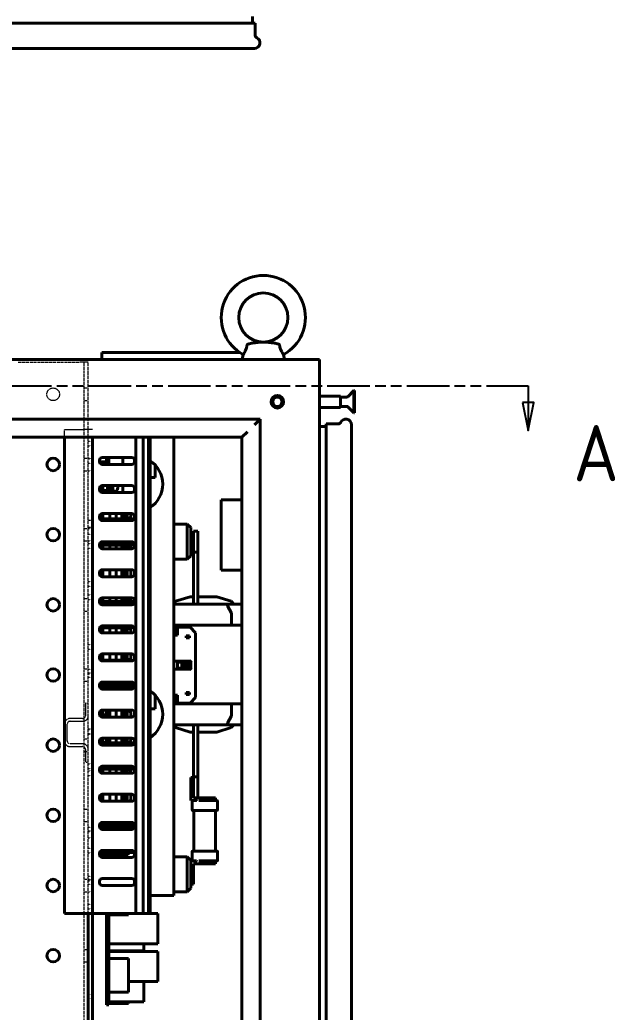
# Model space of a CAD drawing. Header units: inches. Extents: x 6934 to 18973, y 4254 to 7629.
# Drawn here: x 14416 to 14840, y 5190 to 5897 of the extents above; entities that cross this region are included whole.
import ezdxf

# ---------------------------------------------------------------- set-up
doc = ezdxf.new("R2010")
doc.units = ezdxf.units.IN
doc.header["$MEASUREMENT"] = 0
for name, pattern in [('POWER SUPPLY CASE INLINER1$0$CHAIN', [0.3543, 0.2362, -0.0295, 0.0591, -0.0295]), ('POWER SUPPLY CASE INLINER1$0$DASHED', [0.2067, 0.1654, -0.0413]), ('POWER SUPPLY CASE INLINER1$0$DOUBLE_DASH_CHAIN', [1.2403, 0.6614, -0.0827, 0.1654, -0.0827, 0.1654, -0.0827])]:
    doc.linetypes.add(name, pattern=pattern)
doc.layers.add('POWER SUPPLY CASE INLINER1$0$가려진 것(ISO)', color=2, linetype='POWER SUPPLY CASE INLINER1$0$DASHED', lineweight=18, true_color=0xffff00)
doc.layers.add('POWER SUPPLY CASE INLINER1$0$가시적인 것(ISO)', color=3, linetype='Continuous', lineweight=40, true_color=0x00ff00)
doc.layers.add('POWER SUPPLY CASE INLINER1$0$단면선(ISO)', color=7, linetype='POWER SUPPLY CASE INLINER1$0$CHAIN', lineweight=25)
doc.styles.add('POWER SUPPLY CASE INLINER1$0$부품번호텍스트_PSTEK_POSCO', font='isocp.shx')

# ---------------------------------------------------------------- blocks, each defined once
blk = doc.blocks.new('POWER SUPPLY CASE INLINER1$0$2dTransSection0')
at = {"layer": 'POWER SUPPLY CASE INLINER1$0$단면선(ISO)', "linetype": 'POWER SUPPLY CASE INLINER1$0$DOUBLE_DASH_CHAIN', "ltscale": 5.714395}
blk.add_line((225.725, 172.742), (371.189, 172.742), dxfattribs=at)
at = {"layer": 'POWER SUPPLY CASE INLINER1$0$단면선(ISO)', "linetype": 'Continuous'}
for p, q in [((367.476, 172.742), (371.189, 172.742)), ((371.189, 172.742), (371.189, 171.242)), ((370.689, 171.242), (371.189, 168.742)), ((371.689, 171.242), (370.689, 171.242)), ((371.189, 171.242), (371.189, 168.742)), ((371.189, 168.742), (371.689, 171.242))]:
    blk.add_line(p, q, dxfattribs=at)
at = {"layer": 'POWER SUPPLY CASE INLINER1$0$단면선(ISO)', "linetype": 'Continuous', "flags": 128}
blk.add_lwpolyline([(370.689, 171.242), (371.189, 168.742), (371.689, 171.242), (370.689, 171.242)], dxfattribs=at)
at = {"layer": 'POWER SUPPLY CASE INLINER1$0$단면선(ISO)'}
blk.add_solid([(370.689, 171.242), (371.189, 168.742), (371.689, 171.242), (370.689, 171.242)], dxfattribs=at)
at = {"layer": 'POWER SUPPLY CASE INLINER1$0$단면선(ISO)', "insert": (375.213, 164.23), "char_height": 5, "attachment_point": 7, "style": 'POWER SUPPLY CASE INLINER1$0$부품번호텍스트_PSTEK_POSCO'}
blk.add_mtext('A', dxfattribs=at)
blk = doc.blocks.new('POWER SUPPLY CASE INLINER1')
at = {"layer": 'POWER SUPPLY CASE INLINER1$0$가려진 것(ISO)', "ltscale": 13.304306}
blk.add_line((2606.1, 1398.83), (2650.1, 1398.83), dxfattribs=at)
at = {"layer": 'POWER SUPPLY CASE INLINER1$0$가려진 것(ISO)', "ltscale": 2.243818}
for p, q in [((2656.1, 1398.83), (2650.1, 1398.83)), ((2659.1, 1350.83), (2653.1, 1350.83))]:
    blk.add_line(p, q, dxfattribs=at)
at = {"layer": 'POWER SUPPLY CASE INLINER1$0$가려진 것(ISO)', "ltscale": 13.215807}
blk.add_line((2653.1, 502.83), (2653.1, 1398.83), dxfattribs=at)
at = {"layer": 'POWER SUPPLY CASE INLINER1$0$가려진 것(ISO)', "ltscale": 14.513788}
blk.add_line((2656.1, 1350.83), (2656.1, 1398.83), dxfattribs=at)
at = {"layer": 'POWER SUPPLY CASE INLINER1$0$가려진 것(ISO)', "ltscale": 0.714161}
for p, q in [((2653.1, 1380.33), (2656.1, 1380.33)), ((2653.1, 1371.33), (2656.1, 1371.33)), ((2659.1, 1345.83), (2656.1, 1345.83)), ((2656.1, 1342.45), (2659.1, 1342.45)), ((2656.1, 1339.21), (2659.1, 1339.21)), ((2653.1, 1330.33), (2656.1, 1330.33)), ((2656.1, 1330.33), (2659.1, 1330.33)), ((2656.1, 1329.95), (2659.1, 1329.95)), ((2656.1, 1326.71), (2659.1, 1326.71)), ((2653.1, 1321.33), (2656.1, 1321.33)), ((2656.1, 1321.33), (2659.1, 1321.33)), ((2653.1, 1280.33), (2656.1, 1280.33)), ((2659.1, 1285.83), (2656.1, 1285.83)), ((2659.1, 1280.83), (2656.1, 1280.83)), ((2656.1, 1280.33), (2659.1, 1280.33)), ((2656.1, 1276.29), (2659.1, 1276.29)), ((2653.1, 1271.33), (2656.1, 1271.33)), ((2656.1, 1271.37), (2659.1, 1271.37)), ((2656.1, 1271.33), (2659.1, 1271.33)), ((2656.1, 1269.45), (2659.1, 1269.45)), ((2656.1, 1266.21), (2659.1, 1266.21)), ((2656.1, 1242.45), (2659.1, 1242.45)), ((2656.1, 1239.21), (2659.1, 1239.21)), ((2653.1, 1230.33), (2656.1, 1230.33)), ((2656.1, 1232.95), (2659.1, 1232.95)), ((2656.1, 1229.71), (2659.1, 1229.71)), ((2653.1, 1221.33), (2656.1, 1221.33)), ((2656.1, 1197.45), (2659.1, 1197.45)), ((2656.1, 1194.21), (2659.1, 1194.21)), ((2653.1, 1180.33), (2656.1, 1180.33)), ((2656.1, 1179.95), (2659.1, 1179.95)), ((2656.1, 1177.45), (2659.1, 1177.45)), ((2656.1, 1176.71), (2659.1, 1176.71)), ((2656.1, 1174.21), (2659.1, 1174.21)), ((2653.1, 1171.33), (2656.1, 1171.33)), ((2656.1, 1137.45), (2659.1, 1137.45)), ((2656.1, 1136.95), (2659.1, 1136.95)), ((2656.1, 1134.21), (2659.1, 1134.21)), ((2656.1, 1133.71), (2659.1, 1133.71)), ((2653.1, 1130.33), (2656.1, 1130.33)), ((2653.1, 1121.33), (2656.1, 1121.33)), ((2656.1, 1112.45), (2659.1, 1112.45)), ((2656.1, 1109.21), (2659.1, 1109.21)), ((2656.1, 1107.45), (2659.1, 1107.45)), ((2656.1, 1104.21), (2659.1, 1104.21)), ((2653.1, 1080.33), (2656.1, 1080.33)), ((2653.1, 1071.33), (2656.1, 1071.33)), ((2656.1, 1067.45), (2659.1, 1067.45)), ((2656.1, 1064.79), (2659.1, 1064.79)), ((2656.1, 1064.21), (2659.1, 1064.21)), ((2656.1, 1059.87), (2659.1, 1059.87)), ((2656.1, 1052.45), (2659.1, 1052.45)), ((2656.1, 1049.21), (2659.1, 1049.21)), ((2656.1, 1032.45), (2659.1, 1032.45)), ((2653.1, 1030.33), (2656.1, 1030.33)), ((2656.1, 1030.33), (2659.1, 1030.33)), ((2656.1, 1029.95), (2659.1, 1029.95)), ((2656.1, 1029.21), (2659.1, 1029.21)), ((2656.1, 1026.71), (2659.1, 1026.71)), ((2653.1, 1021.33), (2656.1, 1021.33)), ((2656.1, 1021.33), (2659.1, 1021.33)), ((2656.1, 1012.45), (2659.1, 1012.45)), ((2656.1, 1009.21), (2659.1, 1009.21)), ((2653.1, 980.33), (2656.1, 980.33)), ((2653.1, 971.33), (2656.1, 971.33)), ((2656.1, 948.45), (2659.1, 948.45)), ((2656.1, 945.21), (2659.1, 945.21))]:
    blk.add_line(p, q, dxfattribs=at)
at = {"layer": 'POWER SUPPLY CASE INLINER1$0$가려진 것(ISO)', "ltscale": 3.333119}
blk.add_line((2639.1, 1350.83), (2653.1, 1350.83), dxfattribs=at)
at = {"layer": 'POWER SUPPLY CASE INLINER1$0$가려진 것(ISO)', "ltscale": 1.345092}
blk.add_line((2639.1, 1345.18), (2639.1, 1350.83), dxfattribs=at)
at = {"layer": 'POWER SUPPLY CASE INLINER1$0$가려진 것(ISO)', "ltscale": 13.039731}
blk.add_line((2656.1, 1005.83), (2656.1, 1350.83), dxfattribs=at)
at = {"layer": 'POWER SUPPLY CASE INLINER1$0$가려진 것(ISO)', "ltscale": 2.142684}
for p, q in [((2654.1, 1155.83), (2654.1, 1146.83)), ((2652.1, 1144.83), (2643.1, 1144.83)), ((2643.1, 1142.83), (2652.1, 1142.83)), ((2652.1, 1126.83), (2643.1, 1126.83)), ((2643.1, 1124.83), (2652.1, 1124.83)), ((2654.1, 1122.83), (2654.1, 1113.83))]:
    blk.add_line(p, q, dxfattribs=at)
at = {"layer": 'POWER SUPPLY CASE INLINER1$0$가려진 것(ISO)', "ltscale": 0.476074}
for p, q in [((2656.1, 1155.83), (2654.1, 1155.83)), ((2654.1, 1113.83), (2656.1, 1113.83))]:
    blk.add_line(p, q, dxfattribs=at)
at = {"layer": 'POWER SUPPLY CASE INLINER1$0$가려진 것(ISO)', "ltscale": 2.856945}
blk.add_line((2641.1, 1128.83), (2641.1, 1140.83), dxfattribs=at)
at = {"layer": 'POWER SUPPLY CASE INLINER1$0$가려진 것(ISO)', "ltscale": 6.731654}
blk.add_circle((2631.1, 1375.83), 4.5, dxfattribs=at)
at = {"layer": 'POWER SUPPLY CASE INLINER1$0$가려진 것(ISO)', "ltscale": 0.747873}
for centre, start, end in [((2652.1, 1146.83), 270, 0), ((2643.1, 1140.83), 90, 180), ((2643.1, 1128.83), 180, 270), ((2652.1, 1122.83), 0, 90)]:
    blk.add_arc(centre, 2, start, end, dxfattribs=at)
at = {"layer": 'POWER SUPPLY CASE INLINER1$0$가려진 것(ISO)', "ltscale": 1.495845}
for centre, start, end in [((2652.1, 1146.83), 270, 0), ((2643.1, 1140.83), 90, 180), ((2643.1, 1128.83), 180, 270), ((2652.1, 1122.83), 0, 90)]:
    blk.add_arc(centre, 4, start, end, dxfattribs=at)
at = {"layer": 'POWER SUPPLY CASE INLINER1$0$가시적인 것(ISO)'}
for p, q in [((2773.1, 1645.01), (2773.1, 1640.31)), ((2774.95, 1640.31), (2066.65, 1640.31)), ((2774.95, 1631.77), (2774.95, 1640.31)), ((2774.45, 1622.31), (2067.15, 1622.31)), ((2020.8, 1400.53), (2820.8, 1400.53)), ((2665.8, 1405.53), (2665.8, 1400.53)), ((2665.8, 1405.53), (2764.22, 1405.53)), ((2766.45, 1404.19), (2765.8, 1400.53)), ((2795.16, 1404.19), (2795.8, 1400.53)), ((2820.8, 500.53), (2820.8, 1400.53)), ((2820.8, 1374.53), (2835.8, 1374.53)), ((2835.8, 1366.53), (2835.8, 1374.53)), ((2835.8, 1373.86), (2840.39, 1373.86)), ((2840.96, 1374.09), (2845.4, 1378.53)), ((2845.4, 1378.53), (2845.4, 1362.53)), ((2845.8, 1378.53), (2845.4, 1378.53)), ((2845.8, 1378.53), (2845.8, 1362.53)), ((2820.8, 1366.53), (2835.8, 1366.53)), ((2835.8, 1367.21), (2840.39, 1367.21)), ((2840.96, 1366.97), (2845.4, 1362.53)), ((2778.45, 1358.18), (2063.15, 1358.18)), ((2778.45, 1358.18), (2774.45, 1354.18)), ((2778.45, 552.88), (2778.45, 1358.18)), ((2845.8, 1362.53), (2845.4, 1362.53)), ((2820.8, 1352.83), (2825.54, 1352.83)), ((2825.54, 1354.68), (2825.54, 556.38)), ((2834.09, 1354.68), (2825.54, 1354.68)), ((2843.54, 1354.18), (2843.54, 556.88)), ((2765.45, 1345.18), (2076.15, 1345.18)), ((2639.1, 1005.83), (2639.1, 1345.18)), ((2659.1, 1005.83), (2659.1, 1345.18)), ((2690.1, 1005.83), (2690.1, 1345.18)), ((2695.1, 1005.83), (2695.1, 1345.18)), ((2699.1, 1005.83), (2699.1, 1345.18)), ((2700.1, 1005.83), (2700.1, 1345.18)), ((2717.1, 1345.18), (2717.1, 1018.82)), ((2769.45, 1349.18), (2765.45, 1345.18)), ((2765.45, 565.88), (2765.45, 1345.18)), ((2666.1, 1330.83), (2687.1, 1330.83)), ((2669.1, 1325.83), (2669.1, 1330.83)), ((2670.7, 1325.83), (2670.7, 1330.83)), ((2670.7, 1330.82), (2680.7, 1330.82)), ((2679.2, 1330.83), (2679.2, 1330.82)), ((2680.7, 1330.82), (2680.7, 1325.83)), ((2664.1, 1327.83), (2664.1, 1328.83)), ((2664.1, 1327.82), (2669.1, 1327.82)), ((2687.1, 1325.83), (2666.1, 1325.83)), ((2689.1, 1328.83), (2689.1, 1327.83)), ((2703.7, 1316.67), (2703.7, 1325.49)), ((2700.1, 1316.67), (2703.7, 1316.67)), ((2664.1, 1307.83), (2664.1, 1308.83)), ((2664.6, 1310.15), (2664.6, 1306.68)), ((2665.39, 1307.33), (2665.39, 1310.7)), ((2665.5, 1310.74), (2665.5, 1306.68)), ((2666.1, 1310.83), (2687.1, 1310.83)), ((2666.4, 1310.83), (2666.4, 1306.68)), ((2669.9, 1310.83), (2669.9, 1307.18)), ((2671.4, 1307.08), (2671.4, 1310.83)), ((2673.49, 1307.33), (2673.49, 1310.83)), ((2680.7, 1310.83), (2680.7, 1305.83)), ((2689.1, 1308.83), (2689.1, 1307.83)), ((2669.4, 1306.68), (2664.47, 1306.68)), ((2665.5, 1307.33), (2665.39, 1307.33)), ((2687.1, 1305.83), (2666.1, 1305.83)), ((2669.9, 1307.33), (2666.4, 1307.33)), ((2669.1, 1306.68), (2669.1, 1307.33)), ((2671.4, 1307.33), (2673.49, 1307.33)), ((2671.89, 1307.33), (2671.89, 1306.98)), ((2673.49, 1306.98), (2673.49, 1307.33)), ((2673.5, 1306.83), (2675.55, 1306.83)), ((2750.8, 1300.53), (2750.8, 1250.53)), ((2754.8, 1300.53), (2750.8, 1300.53)), ((2754.8, 1300.53), (2765.45, 1300.53)), ((2664.1, 1287.83), (2664.1, 1288.83)), ((2666.4, 1287.08), (2664.25, 1287.08)), ((2664.6, 1290.15), (2664.6, 1287.08)), ((2665.5, 1290.74), (2665.5, 1287.08)), ((2666.1, 1290.83), (2687.1, 1290.83)), ((2666.4, 1290.83), (2666.4, 1287.08)), ((2667.9, 1287.08), (2666.4, 1287.08)), ((2666.4, 1287.08), (2666.4, 1285.83)), ((2669.65, 1287.08), (2667.9, 1287.08)), ((2667.9, 1287.08), (2667.9, 1285.83)), ((2688.96, 1287.08), (2669.65, 1287.08)), ((2669.65, 1287.08), (2669.65, 1285.83)), ((2671.4, 1290.83), (2671.4, 1287.08)), ((2675.9, 1290.83), (2675.9, 1287.08)), ((2679.9, 1290.83), (2679.9, 1287.08)), ((2681.4, 1290.83), (2681.4, 1287.08)), ((2682.4, 1290.83), (2682.4, 1287.08)), ((2682.9, 1290.83), (2682.9, 1287.08)), ((2683.9, 1290.83), (2683.9, 1287.08)), ((2683.9, 1287.53), (2684.9, 1287.53)), ((2684.9, 1287.53), (2684.9, 1287.58)), ((2686.4, 1290.83), (2686.4, 1289.14)), ((2689.1, 1288.83), (2689.1, 1287.83)), ((2687.1, 1285.83), (2666.1, 1285.83)), ((2717.1, 1283.33), (2726.6, 1283.33)), ((2726.6, 1258.33), (2726.6, 1283.33)), ((2729.1, 1280.83), (2726.6, 1283.33)), ((2729.1, 1280.83), (2729.1, 1260.83)), ((2731.1, 1278.33), (2734.1, 1278.33)), ((2731.1, 1263.33), (2731.1, 1278.33)), ((2734.1, 1263.33), (2734.1, 1278.33)), ((2664.1, 1267.83), (2664.1, 1268.83)), ((2666.4, 1268.28), (2664.1, 1268.28)), ((2664.6, 1268.28), (2664.6, 1266.51)), ((2666.4, 1270.28), (2664.72, 1270.28)), ((2665.5, 1270.74), (2665.5, 1270.28)), ((2665.5, 1268.28), (2665.5, 1265.92)), ((2666.1, 1270.83), (2687.1, 1270.83)), ((2687.1, 1265.83), (2666.1, 1265.83)), ((2666.4, 1270.83), (2666.4, 1270.28)), ((2667.9, 1270.28), (2666.4, 1270.28)), ((2666.4, 1270.28), (2666.4, 1268.28)), ((2666.4, 1268.28), (2666.4, 1265.83)), ((2667.9, 1268.28), (2666.4, 1268.28)), ((2669.65, 1270.28), (2667.9, 1270.28)), ((2667.9, 1270.28), (2667.9, 1268.28)), ((2669.65, 1268.28), (2667.9, 1268.28)), ((2688.48, 1270.28), (2669.65, 1270.28)), ((2669.65, 1270.28), (2669.65, 1268.28)), ((2689.1, 1268.28), (2669.65, 1268.28)), ((2671.4, 1270.83), (2671.4, 1270.28)), ((2671.4, 1268.28), (2671.4, 1265.83)), ((2675.9, 1270.83), (2675.9, 1270.28)), ((2675.9, 1268.28), (2675.9, 1265.83)), ((2679.9, 1270.83), (2679.9, 1270.28)), ((2679.9, 1268.28), (2679.9, 1265.83)), ((2681.4, 1270.83), (2681.4, 1270.28)), ((2681.4, 1268.28), (2681.4, 1265.83)), ((2682.4, 1270.83), (2682.4, 1270.28)), ((2682.4, 1268.28), (2682.4, 1265.83)), ((2682.6, 1270.83), (2682.6, 1270.28)), ((2682.9, 1270.83), (2682.9, 1270.28)), ((2682.9, 1268.28), (2682.9, 1265.83)), ((2683.9, 1270.83), (2683.9, 1270.28)), ((2683.9, 1270.73), (2684.9, 1270.73)), ((2683.9, 1268.28), (2683.9, 1265.83)), ((2683.9, 1267.83), (2684.9, 1267.83)), ((2684.9, 1270.73), (2684.9, 1270.78)), ((2684.9, 1267.79), (2684.9, 1267.83)), ((2686.4, 1266.23), (2686.4, 1265.83)), ((2689.1, 1268.83), (2689.1, 1267.83)), ((2689.1, 1268.28), (2689.1, 1268.28)), ((2729.1, 1260.83), (2726.6, 1258.33)), ((2731.1, 1263.33), (2734.1, 1263.33)), ((2731.1, 1226.33), (2731.1, 1263.33)), ((2734.1, 1226.33), (2734.1, 1263.33)), ((2717.1, 1258.33), (2726.6, 1258.33)), ((2664.1, 1247.83), (2664.1, 1248.83)), ((2664.6, 1250.15), (2664.6, 1246.51)), ((2665.5, 1250.74), (2665.5, 1245.92)), ((2666.1, 1250.83), (2687.1, 1250.83)), ((2687.1, 1245.83), (2666.1, 1245.83)), ((2666.4, 1250.83), (2666.4, 1245.83)), ((2671.4, 1250.83), (2671.4, 1245.83)), ((2675.9, 1250.83), (2675.9, 1245.83)), ((2679.9, 1250.83), (2679.9, 1245.83)), ((2681.4, 1250.83), (2681.4, 1245.83)), ((2682.4, 1250.83), (2682.4, 1245.83)), ((2682.9, 1250.83), (2682.9, 1245.83)), ((2683.9, 1250.83), (2683.9, 1245.83)), ((2686.4, 1249.43), (2686.4, 1247.14)), ((2689.1, 1248.83), (2689.1, 1247.83)), ((2750.8, 1250.53), (2754.8, 1250.53)), ((2765.45, 1250.53), (2754.8, 1250.53)), ((2665.5, 1230.74), (2665.5, 1228.28)), ((2666.1, 1230.83), (2687.1, 1230.83)), ((2666.4, 1230.83), (2666.4, 1228.28)), ((2671.4, 1230.83), (2671.4, 1228.28)), ((2675.9, 1230.83), (2675.9, 1228.28)), ((2679.9, 1230.83), (2679.9, 1228.28)), ((2681.4, 1230.83), (2681.4, 1228.28)), ((2682.4, 1230.83), (2682.4, 1228.28)), ((2682.9, 1230.83), (2682.9, 1228.28)), ((2683.9, 1230.83), (2683.9, 1228.28)), ((2686.4, 1230.83), (2686.4, 1230.34)), ((2728.6, 1231.63), (2718.3, 1228.33)), ((2731.1, 1231.63), (2728.6, 1231.63)), ((2747.6, 1231.63), (2734.1, 1231.63)), ((2757.9, 1228.33), (2747.6, 1231.63)), ((2664.1, 1227.83), (2664.1, 1228.83)), ((2666.4, 1228.28), (2664.1, 1228.28)), ((2664.6, 1230.15), (2664.6, 1228.28)), ((2666.4, 1226.28), (2664.84, 1226.28)), ((2665.5, 1226.28), (2665.5, 1225.92)), ((2687.1, 1225.83), (2666.1, 1225.83)), ((2667.9, 1228.28), (2666.4, 1228.28)), ((2666.4, 1228.28), (2666.4, 1226.28)), ((2666.4, 1226.28), (2666.4, 1225.83)), ((2667.9, 1226.28), (2666.4, 1226.28)), ((2669.65, 1228.28), (2667.9, 1228.28)), ((2667.9, 1228.28), (2667.9, 1226.28)), ((2669.65, 1226.28), (2667.9, 1226.28)), ((2689.1, 1228.28), (2669.65, 1228.28)), ((2669.65, 1228.28), (2669.65, 1226.28)), ((2688.37, 1226.28), (2669.65, 1226.28)), ((2671.4, 1226.28), (2671.4, 1225.83)), ((2675.9, 1226.28), (2675.9, 1225.83)), ((2679.9, 1226.28), (2679.9, 1225.83)), ((2681.4, 1226.28), (2681.4, 1225.83)), ((2682.4, 1226.28), (2682.4, 1225.83)), ((2682.9, 1226.28), (2682.9, 1225.83)), ((2683.9, 1228.73), (2684.9, 1228.73)), ((2683.9, 1226.28), (2683.9, 1225.83)), ((2684.9, 1228.73), (2684.9, 1228.78)), ((2689.1, 1228.83), (2689.1, 1227.83)), ((2689.1, 1228.28), (2689.1, 1228.28)), ((2718.3, 1228.33), (2717.1, 1227.13)), ((2755.25, 1226.33), (2717.1, 1226.33)), ((2755.25, 1226.33), (2755.25, 1225.13)), ((2755.25, 1226.33), (2765.45, 1226.33)), ((2755.25, 1226.03), (2755.25, 1225.13)), ((2755.25, 1225.13), (2758.1, 1219.83)), ((2758.1, 1219.83), (2755.25, 1225.13)), ((2759.9, 1226.33), (2757.9, 1228.33)), ((2758.1, 1211.33), (2758.1, 1219.83)), ((2758.1, 1219.83), (2758.1, 1211.33)), ((2666.4, 1209.48), (2664.21, 1209.48)), ((2664.6, 1209.48), (2664.6, 1206.51)), ((2665.5, 1209.48), (2665.5, 1205.92)), ((2666.1, 1210.83), (2687.1, 1210.83)), ((2666.4, 1210.83), (2666.4, 1209.48)), ((2666.4, 1209.48), (2666.4, 1205.83)), ((2667.9, 1209.48), (2666.4, 1209.48)), ((2667.9, 1210.83), (2667.9, 1209.48)), ((2669.65, 1209.48), (2667.9, 1209.48)), ((2669.65, 1210.83), (2669.65, 1209.48)), ((2688.99, 1209.48), (2669.65, 1209.48)), ((2671.4, 1209.48), (2671.4, 1205.83)), ((2675.9, 1209.48), (2675.9, 1205.83)), ((2679.9, 1209.48), (2679.9, 1205.83)), ((2681.4, 1209.48), (2681.4, 1205.83)), ((2682.4, 1209.48), (2682.4, 1205.83)), ((2682.9, 1209.48), (2682.9, 1205.83)), ((2683.9, 1209.48), (2683.9, 1205.83)), ((2765.45, 1211.33), (2717.1, 1211.33)), ((2717.1, 1211.33), (2758.1, 1211.33)), ((2717.1, 1209.83), (2719.2, 1209.83)), ((2719.2, 1209.83), (2719.6, 1209.83)), ((2719.2, 1209.83), (2719.2, 1208.83)), ((2728.6, 1209.83), (2719.6, 1209.83)), ((2719.6, 1209.83), (2719.6, 1204.18)), ((2732.6, 1205.83), (2728.6, 1209.83)), ((2758.1, 1211.33), (2765.45, 1211.33)), ((2664.1, 1207.83), (2664.1, 1208.83)), ((2687.1, 1205.83), (2666.1, 1205.83)), ((2683.9, 1209.03), (2684.9, 1209.03)), ((2684.9, 1208.99), (2684.9, 1209.03)), ((2686.4, 1207.43), (2686.4, 1205.83)), ((2689.1, 1208.83), (2689.1, 1207.83)), ((2717.1, 1208.83), (2719.2, 1208.83)), ((2719.2, 1204.58), (2717.1, 1204.58)), ((2719.6, 1204.18), (2717.1, 1204.18)), ((2719.2, 1204.58), (2719.2, 1208.83)), ((2725.8, 1202.23), (2725.8, 1203.73)), ((2725.8, 1203.73), (2728.3, 1203.73)), ((2728.3, 1202.83), (2725.8, 1202.83)), ((2728.3, 1202.33), (2725.8, 1202.33)), ((2728.3, 1202.23), (2725.8, 1202.23)), ((2728.3, 1203.73), (2728.3, 1202.23)), ((2732.6, 1159.83), (2732.6, 1205.83)), ((2664.1, 1187.83), (2664.1, 1188.83)), ((2664.6, 1190.15), (2664.6, 1186.51)), ((2665.5, 1190.74), (2665.5, 1185.92)), ((2666.1, 1190.83), (2687.1, 1190.83)), ((2666.4, 1190.83), (2666.4, 1186.28)), ((2671.4, 1190.83), (2671.4, 1186.28)), ((2675.9, 1190.83), (2675.9, 1186.28)), ((2679.9, 1190.83), (2679.9, 1186.28)), ((2681.4, 1190.83), (2681.4, 1186.28)), ((2682.4, 1190.83), (2682.4, 1186.28)), ((2682.9, 1190.83), (2682.9, 1186.28)), ((2683.9, 1190.83), (2683.9, 1186.28)), ((2686.4, 1190.63), (2686.4, 1188.34)), ((2689.1, 1188.83), (2689.1, 1187.83)), ((2666.4, 1186.28), (2664.84, 1186.28)), ((2665.4, 1186.28), (2665.4, 1185.96)), ((2687.1, 1185.83), (2666.1, 1185.83)), ((2667.9, 1186.28), (2666.4, 1186.28)), ((2666.4, 1186.28), (2666.4, 1185.83)), ((2669.65, 1186.28), (2667.9, 1186.28)), ((2667.9, 1186.28), (2667.9, 1185.83)), ((2688.37, 1186.28), (2669.65, 1186.28)), ((2669.65, 1186.28), (2669.65, 1185.83)), ((2683.9, 1186.73), (2684.9, 1186.73)), ((2684.9, 1186.73), (2684.9, 1186.78)), ((2717.1, 1185.58), (2729.1, 1185.58)), ((2719.7, 1180.73), (2719.7, 1184.93)), ((2719.7, 1184.93), (2728.9, 1184.93)), ((2722.7, 1180.73), (2722.7, 1184.93)), ((2726.5, 1183.83), (2723.7, 1183.83)), ((2723.7, 1183.83), (2723.7, 1181.83)), ((2723.7, 1181.83), (2726.5, 1181.83)), ((2726.5, 1181.83), (2726.5, 1183.83)), ((2727.5, 1183.58), (2727.5, 1182.08)), ((2727.5, 1183.58), (2728.2, 1183.58)), ((2728.2, 1182.08), (2727.5, 1182.08)), ((2728.2, 1183.58), (2728.2, 1182.08)), ((2728.2, 1183.58), (2728.9, 1183.58)), ((2728.9, 1182.08), (2728.2, 1182.08)), ((2728.9, 1183.58), (2728.9, 1184.93)), ((2728.9, 1180.73), (2728.9, 1182.08)), ((2729.1, 1185.58), (2729.6, 1186.08)), ((2729.1, 1185.58), (2729.1, 1180.08)), ((2729.1, 1180.08), (2717.1, 1180.08)), ((2728.9, 1180.73), (2719.7, 1180.73)), ((2729.1, 1180.08), (2729.6, 1179.58)), ((2664.1, 1167.83), (2664.1, 1168.83)), ((2666.4, 1167.48), (2664.13, 1167.48)), ((2666.4, 1169.48), (2664.21, 1169.48)), ((2664.6, 1170.15), (2664.6, 1169.48)), ((2664.6, 1167.48), (2664.6, 1166.51)), ((2665.5, 1170.74), (2665.5, 1169.48)), ((2665.5, 1167.48), (2665.5, 1165.92)), ((2666.1, 1170.83), (2687.1, 1170.83)), ((2666.4, 1170.83), (2666.4, 1169.48)), ((2667.9, 1169.48), (2666.4, 1169.48)), ((2666.4, 1169.48), (2666.4, 1167.48)), ((2666.4, 1167.48), (2666.4, 1165.83)), ((2667.9, 1167.48), (2666.4, 1167.48)), ((2669.65, 1169.48), (2667.9, 1169.48)), ((2667.9, 1169.48), (2667.9, 1167.48)), ((2669.65, 1167.48), (2667.9, 1167.48)), ((2669.1, 1165.83), (2669.1, 1167.48)), ((2688.99, 1169.48), (2669.65, 1169.48)), ((2669.65, 1169.48), (2669.65, 1167.48)), ((2689.07, 1167.48), (2669.65, 1167.48)), ((2670.7, 1165.83), (2670.7, 1167.48)), ((2671.4, 1170.83), (2671.4, 1169.48)), ((2671.4, 1167.48), (2671.4, 1165.83)), ((2675.9, 1170.83), (2675.9, 1169.48)), ((2675.9, 1167.48), (2675.9, 1165.83)), ((2679.9, 1170.83), (2679.9, 1169.48)), ((2679.9, 1167.48), (2679.9, 1165.83)), ((2681.4, 1170.83), (2681.4, 1169.48)), ((2681.4, 1167.48), (2681.4, 1165.83)), ((2682.4, 1170.83), (2682.4, 1169.48)), ((2682.4, 1167.48), (2682.4, 1165.83)), ((2682.9, 1170.83), (2682.9, 1169.48)), ((2682.9, 1167.48), (2682.9, 1165.83)), ((2683.9, 1170.83), (2683.9, 1169.48)), ((2683.9, 1169.93), (2684.9, 1169.93)), ((2683.9, 1167.48), (2683.9, 1165.83)), ((2683.9, 1167.03), (2684.9, 1167.03)), ((2684.9, 1169.93), (2684.9, 1169.98)), ((2684.9, 1166.99), (2684.9, 1167.03)), ((2689.1, 1168.83), (2689.1, 1167.83)), ((2687.1, 1165.83), (2666.1, 1165.83)), ((2703.7, 1151.67), (2703.7, 1161.49)), ((2717.1, 1161.48), (2719.6, 1161.48)), ((2717.1, 1161.08), (2719.2, 1161.08)), ((2719.2, 1156.83), (2719.2, 1161.08)), ((2719.6, 1161.48), (2719.6, 1155.83)), ((2725.8, 1163.43), (2728.3, 1163.43)), ((2725.8, 1161.93), (2725.8, 1163.43)), ((2725.8, 1163.33), (2728.3, 1163.33)), ((2725.8, 1162.83), (2728.3, 1162.83)), ((2728.3, 1161.93), (2725.8, 1161.93)), ((2728.3, 1163.43), (2728.3, 1161.93)), ((2728.6, 1155.83), (2732.6, 1159.83)), ((2719.2, 1156.83), (2717.1, 1156.83)), ((2719.2, 1155.83), (2717.1, 1155.83)), ((2717.1, 1155.33), (2765.45, 1155.33)), ((2717.1, 1155.33), (2758.1, 1155.33)), ((2719.2, 1156.83), (2719.2, 1155.83)), ((2719.2, 1155.83), (2719.6, 1155.83)), ((2719.6, 1155.83), (2728.6, 1155.83)), ((2758.1, 1155.33), (2758.1, 1146.83)), ((2758.1, 1155.33), (2765.45, 1155.33)), ((2758.1, 1146.83), (2758.1, 1155.33)), ((2664.1, 1147.83), (2664.1, 1148.83)), ((2664.6, 1150.15), (2664.6, 1146.51)), ((2666.4, 1150.68), (2665.34, 1150.68)), ((2665.5, 1150.68), (2665.5, 1145.92)), ((2666.1, 1150.83), (2687.1, 1150.83)), ((2687.1, 1145.83), (2666.1, 1145.83)), ((2666.4, 1150.83), (2666.4, 1150.68)), ((2666.4, 1150.68), (2666.4, 1145.83)), ((2667.9, 1150.68), (2666.4, 1150.68)), ((2666.4, 1147.33), (2669.1, 1147.33)), ((2667.9, 1150.83), (2667.9, 1150.68)), ((2669.65, 1150.68), (2667.9, 1150.68)), ((2669.1, 1145.83), (2669.1, 1150.68)), ((2669.65, 1150.83), (2669.65, 1150.68)), ((2687.86, 1150.68), (2669.65, 1150.68)), ((2670.7, 1145.83), (2670.7, 1150.68)), ((2671.4, 1150.68), (2671.4, 1145.83)), ((2675.9, 1150.68), (2675.9, 1145.83)), ((2679.9, 1150.68), (2679.9, 1145.83)), ((2681.4, 1150.68), (2681.4, 1145.83)), ((2682.4, 1150.68), (2682.4, 1145.83)), ((2682.9, 1150.68), (2682.9, 1145.83)), ((2683.9, 1150.68), (2683.9, 1145.83)), ((2683.9, 1150.23), (2684.9, 1150.23)), ((2684.9, 1150.19), (2684.9, 1150.23)), ((2686.4, 1148.63), (2686.4, 1146.34)), ((2689.1, 1148.83), (2689.1, 1147.83)), ((2700.1, 1151.67), (2703.7, 1151.67)), ((2755.25, 1141.53), (2758.1, 1146.83)), ((2758.1, 1146.83), (2755.25, 1141.53)), ((2717.1, 1140.33), (2755.25, 1140.33)), ((2718.3, 1138.33), (2717.1, 1139.53)), ((2731.1, 1140.33), (2731.1, 1103.33)), ((2734.1, 1140.33), (2734.1, 1103.33)), ((2755.25, 1140.33), (2755.25, 1141.53)), ((2755.25, 1140.63), (2755.25, 1141.53)), ((2755.25, 1140.33), (2765.45, 1140.33)), ((2759.9, 1140.33), (2757.9, 1138.33)), ((2728.6, 1135.03), (2718.3, 1138.33)), ((2731.1, 1135.03), (2728.6, 1135.03)), ((2747.6, 1135.03), (2734.1, 1135.03)), ((2757.9, 1138.33), (2747.6, 1135.03)), ((2664.1, 1127.83), (2664.1, 1128.83)), ((2666.4, 1127.48), (2664.13, 1127.48)), ((2664.6, 1130.15), (2664.6, 1127.48)), ((2665.5, 1130.74), (2665.5, 1127.48)), ((2666.1, 1130.83), (2687.1, 1130.83)), ((2687.1, 1125.83), (2666.1, 1125.83)), ((2666.4, 1130.83), (2666.4, 1127.48)), ((2671.4, 1127.82), (2666.4, 1127.82)), ((2667.9, 1127.48), (2666.4, 1127.48)), ((2666.4, 1127.48), (2666.4, 1125.83)), ((2669.65, 1127.48), (2667.9, 1127.48)), ((2667.9, 1127.48), (2667.9, 1125.83)), ((2669.1, 1127.82), (2669.1, 1130.83)), ((2689.07, 1127.48), (2669.65, 1127.48)), ((2669.65, 1127.48), (2669.65, 1125.83)), ((2670.7, 1127.82), (2670.7, 1130.83)), ((2671.4, 1130.83), (2671.4, 1127.48)), ((2675.9, 1130.83), (2675.9, 1127.48)), ((2679.9, 1130.83), (2679.9, 1127.48)), ((2681.4, 1130.83), (2681.4, 1127.48)), ((2682.4, 1130.83), (2682.4, 1127.48)), ((2682.9, 1130.83), (2682.9, 1127.48)), ((2683.9, 1130.83), (2683.9, 1127.48)), ((2683.9, 1127.93), (2684.9, 1127.93)), ((2684.9, 1127.93), (2684.9, 1127.98)), ((2686.4, 1130.83), (2686.4, 1129.54)), ((2689.1, 1128.83), (2689.1, 1127.83)), ((2666.4, 1110.68), (2665.34, 1110.68)), ((2665.5, 1110.74), (2665.5, 1110.68)), ((2666.1, 1110.83), (2687.1, 1110.83)), ((2666.4, 1110.83), (2666.4, 1110.68)), ((2667.9, 1110.68), (2666.4, 1110.68)), ((2666.4, 1110.68), (2666.4, 1108.68)), ((2669.65, 1110.68), (2667.9, 1110.68)), ((2667.9, 1110.68), (2667.9, 1108.68)), ((2687.86, 1110.68), (2669.65, 1110.68)), ((2669.65, 1110.68), (2669.65, 1108.68)), ((2671.4, 1110.83), (2671.4, 1110.68)), ((2675.9, 1110.83), (2675.9, 1110.68)), ((2679.9, 1110.83), (2679.9, 1110.68)), ((2681.4, 1110.83), (2681.4, 1110.68)), ((2682.4, 1110.83), (2682.4, 1110.68)), ((2682.6, 1110.83), (2682.6, 1110.68)), ((2682.9, 1110.83), (2682.9, 1110.68)), ((2683.9, 1110.83), (2683.9, 1110.68)), ((2664.1, 1107.83), (2664.1, 1108.83)), ((2666.4, 1108.68), (2664.1, 1108.68)), ((2664.6, 1108.68), (2664.6, 1106.51)), ((2665.5, 1108.68), (2665.5, 1105.92)), ((2687.1, 1105.83), (2666.1, 1105.83)), ((2666.4, 1108.68), (2666.4, 1105.83)), ((2667.9, 1108.68), (2666.4, 1108.68)), ((2669.65, 1108.68), (2667.9, 1108.68)), ((2689.1, 1108.68), (2669.65, 1108.68)), ((2671.4, 1108.68), (2671.4, 1105.83)), ((2675.9, 1108.68), (2675.9, 1105.83)), ((2679.9, 1108.68), (2679.9, 1105.83)), ((2681.4, 1108.68), (2681.4, 1105.83)), ((2682.4, 1108.68), (2682.4, 1105.83)), ((2682.9, 1108.68), (2682.9, 1105.83)), ((2683.9, 1108.68), (2683.9, 1105.83)), ((2683.9, 1108.23), (2684.9, 1108.23)), ((2684.9, 1108.19), (2684.9, 1108.23)), ((2686.4, 1106.63), (2686.4, 1105.83)), ((2689.1, 1108.83), (2689.1, 1107.83)), ((2689.1, 1108.68), (2689.1, 1108.68)), ((2734.1, 1103.33), (2731.1, 1103.33)), ((2731.1, 1103.33), (2731.1, 1088.33)), ((2734.1, 1103.33), (2734.1, 1088.33)), ((2731.1, 1102.83), (2729.1, 1102.83)), ((2729.1, 1100.83), (2729.1, 1102.83)), ((2729.1, 1086.33), (2729.1, 1100.83)), ((2664.6, 1090.15), (2664.6, 1086.51)), ((2665.5, 1090.74), (2665.5, 1085.92)), ((2666.1, 1090.83), (2687.1, 1090.83)), ((2666.4, 1090.83), (2666.4, 1085.83)), ((2671.4, 1090.83), (2671.4, 1085.83)), ((2675.9, 1090.83), (2675.9, 1085.83)), ((2679.9, 1090.83), (2679.9, 1085.83)), ((2681.4, 1090.83), (2681.4, 1085.83)), ((2682.4, 1090.83), (2682.4, 1085.83)), ((2682.9, 1090.83), (2682.9, 1085.83)), ((2683.9, 1090.83), (2683.9, 1085.83)), ((2686.4, 1089.83), (2686.4, 1087.54)), ((2664.1, 1087.83), (2664.1, 1088.83)), ((2687.1, 1085.83), (2666.1, 1085.83)), ((2683.9, 1085.93), (2684.9, 1085.93)), ((2684.9, 1085.93), (2684.9, 1085.98)), ((2689.1, 1088.83), (2689.1, 1087.83)), ((2733.29, 1086.33), (2729.1, 1086.33)), ((2730, 1086.33), (2730, 1079.83)), ((2734.1, 1088.33), (2731.1, 1088.33)), ((2733.29, 1086.33), (2733.29, 1086.37)), ((2734.1, 1088.33), (2739.8, 1088.33)), ((2734.89, 1086.33), (2747.7, 1086.33)), ((2739.8, 1088.33), (2746.8, 1088.33)), ((2746.8, 1088.33), (2746.8, 1086.83)), ((2748.2, 1085.83), (2748.2, 1079.83)), ((2747.7, 1079.33), (2730.5, 1079.33)), ((2731.4, 1079.33), (2731.4, 1050.33)), ((2746.8, 1079.33), (2746.8, 1050.33)), ((2664.1, 1067.83), (2664.1, 1068.83)), ((2666.4, 1068.68), (2664.1, 1068.68)), ((2664.6, 1070.15), (2664.6, 1068.68)), ((2665.5, 1070.74), (2665.5, 1068.68)), ((2666.1, 1070.83), (2687.1, 1070.83)), ((2666.4, 1070.83), (2666.4, 1068.68)), ((2667.9, 1068.68), (2666.4, 1068.68)), ((2666.4, 1068.68), (2666.4, 1066.68)), ((2669.65, 1068.68), (2667.9, 1068.68)), ((2667.9, 1068.68), (2667.9, 1066.68)), ((2689.1, 1068.68), (2669.65, 1068.68)), ((2669.65, 1068.68), (2669.65, 1066.68)), ((2671.4, 1070.83), (2671.4, 1068.68)), ((2675.9, 1070.83), (2675.9, 1068.68)), ((2679.9, 1070.83), (2679.9, 1068.68)), ((2681.4, 1070.83), (2681.4, 1068.68)), ((2682.4, 1070.83), (2682.4, 1068.68)), ((2682.9, 1070.83), (2682.9, 1068.68)), ((2683.9, 1070.83), (2683.9, 1068.68)), ((2683.9, 1069.13), (2684.9, 1069.13)), ((2684.9, 1069.13), (2684.9, 1069.18)), ((2686.4, 1070.83), (2686.4, 1070.74)), ((2689.1, 1068.83), (2689.1, 1067.83)), ((2689.1, 1068.68), (2689.1, 1068.68)), ((2666.4, 1066.68), (2664.47, 1066.68)), ((2664.6, 1066.68), (2664.6, 1066.51)), ((2665.5, 1066.68), (2665.5, 1065.92)), ((2687.1, 1065.83), (2666.1, 1065.83)), ((2666.4, 1066.68), (2666.4, 1065.83)), ((2667.9, 1066.68), (2666.4, 1066.68)), ((2669.65, 1066.68), (2667.9, 1066.68)), ((2688.74, 1066.68), (2669.65, 1066.68)), ((2671.4, 1066.68), (2671.4, 1065.83)), ((2675.9, 1066.68), (2675.9, 1065.83)), ((2679.9, 1066.68), (2679.9, 1065.83)), ((2681.4, 1066.68), (2681.4, 1065.83)), ((2682.4, 1066.68), (2682.4, 1065.83)), ((2682.9, 1066.68), (2682.9, 1065.83)), ((2683.9, 1066.68), (2683.9, 1065.83)), ((2683.9, 1066.23), (2684.9, 1066.23)), ((2684.9, 1066.19), (2684.9, 1066.23)), ((2664.1, 1047.83), (2664.1, 1048.83)), ((2664.1, 1048.18), (2669.4, 1048.18)), ((2666.4, 1049.38), (2664.18, 1049.38)), ((2664.54, 1046.58), (2669.4, 1046.58)), ((2664.6, 1049.38), (2664.6, 1048.18)), ((2664.6, 1046.58), (2664.6, 1046.51)), ((2665.5, 1049.38), (2665.5, 1048.18)), ((2665.5, 1046.58), (2665.5, 1045.92)), ((2666.1, 1050.83), (2687.1, 1050.83)), ((2666.4, 1050.83), (2666.4, 1049.38)), ((2666.4, 1049.38), (2666.4, 1048.18)), ((2667.9, 1049.38), (2666.4, 1049.38)), ((2666.4, 1046.58), (2666.4, 1045.83)), ((2667.9, 1050.83), (2667.9, 1049.38)), ((2669.65, 1049.38), (2667.9, 1049.38)), ((2669.65, 1050.83), (2669.65, 1049.38)), ((2689.02, 1049.38), (2669.65, 1049.38)), ((2674.99, 1047.78), (2674.99, 1049.38)), ((2674.99, 1047.78), (2676.06, 1047.78)), ((2677.89, 1047.78), (2676.06, 1047.78)), ((2679.3, 1047.78), (2677.89, 1047.78)), ((2681.6, 1047.78), (2679.3, 1047.78)), ((2681.6, 1047.78), (2684.6, 1047.78)), ((2684.6, 1049.38), (2684.6, 1047.78)), ((2689.1, 1048.83), (2689.1, 1047.83)), ((2730, 1049.83), (2730, 1043.33)), ((2730.5, 1050.33), (2747.7, 1050.33)), ((2748.2, 1049.83), (2748.2, 1043.83)), ((2687.1, 1045.83), (2666.1, 1045.83)), ((2666.4, 1045.93), (2669.9, 1045.93)), ((2669.9, 1046.08), (2669.9, 1045.83)), ((2671.4, 1046.18), (2671.4, 1045.83)), ((2673.49, 1045.93), (2671.4, 1045.93)), ((2671.89, 1046.28), (2671.89, 1045.93)), ((2673.49, 1045.93), (2673.49, 1046.28)), ((2673.49, 1045.93), (2673.49, 1045.83)), ((2673.5, 1046.43), (2675.55, 1046.43)), ((2717.1, 1046.33), (2726.6, 1046.33)), ((2726.6, 1021.33), (2726.6, 1046.33)), ((2729.1, 1043.83), (2726.6, 1046.33)), ((2729.1, 1043.83), (2729.1, 1043.33)), ((2729.1, 1040.97), (2729.1, 1043.33)), ((2729.1, 1043.33), (2733.29, 1043.33)), ((2729.1, 1040.97), (2729.1, 1023.83)), ((2731.1, 1041.33), (2731.1, 1028.83)), ((2739.8, 1041.33), (2731.1, 1041.33)), ((2733.29, 1043.3), (2733.29, 1043.33)), ((2747.7, 1043.33), (2734.89, 1043.33)), ((2746.8, 1041.33), (2739.8, 1041.33)), ((2746.8, 1042.83), (2746.8, 1041.33)), ((2664.1, 1027.83), (2664.1, 1028.83)), ((2666.1, 1030.83), (2687.1, 1030.83)), ((2687.1, 1025.83), (2666.1, 1025.83)), ((2689.1, 1028.83), (2689.1, 1027.83)), ((2729.1, 1026.83), (2731.1, 1026.83)), ((2731.1, 1028.83), (2731.1, 1026.83)), ((2700.1, 1018.82), (2717.1, 1018.82)), ((2717.1, 1021.33), (2726.6, 1021.33)), ((2729.1, 1023.83), (2726.6, 1021.33)), ((2653.1, 1005.83), (2639.1, 1005.83)), ((2653.1, 1005.83), (2659.1, 1005.83)), ((2656.1, 565.88), (2656.1, 1005.83)), ((2659.1, 1005.83), (2690.1, 1005.83)), ((2659.1, 995.83), (2659.1, 1005.83)), ((2669.1, 1005.83), (2669.1, 940.83)), ((2670.7, 1005.83), (2670.7, 940.83)), ((2670.7, 1004.83), (2684.7, 1004.83)), ((2684.7, 1005.83), (2684.7, 1004.83)), ((2690.1, 1005.83), (2695.1, 1005.83)), ((2695.1, 1005.83), (2699.1, 1005.83)), ((2699.1, 1005.83), (2700.1, 1005.83)), ((2700.1, 1005.88), (2705.7, 1005.88)), ((2705.7, 1005.88), (2705.7, 984.38)), ((2659.1, 810.83), (2659.1, 995.83)), ((2670.7, 984.38), (2705.7, 984.38)), ((2695.7, 984.38), (2695.7, 979.33)), ((2670.7, 979.33), (2695.7, 979.33)), ((2670.7, 978.88), (2705.7, 978.88)), ((2695.7, 979.33), (2695.7, 978.88)), ((2705.7, 978.88), (2705.7, 957.38)), ((2670.7, 973.83), (2684.7, 973.83)), ((2684.7, 973.83), (2684.7, 949.83)), ((2684.7, 957.38), (2705.7, 957.38)), ((2695.7, 957.38), (2695.7, 942.83)), ((2670.7, 949.83), (2684.7, 949.83)), ((2669.1, 940.83), (2670.7, 940.83)), ((2670.7, 942.83), (2695.7, 942.83)), ((2670.7, 941.83), (2684.7, 941.83)), ((2684.7, 942.83), (2684.7, 941.83))]:
    blk.add_line(p, q, dxfattribs=at)
for centre, radius in [((2780.8, 1430.53), 17.5), ((2790.8, 1370.53), 4.5), ((2790.8, 1370.53), 3.32), ((2631.1, 1325.83), 4.5), ((2631.1, 1275.83), 4.5), ((2631.1, 1225.83), 4.5), ((2631.1, 1175.83), 4.5), ((2631.1, 1125.83), 4.5), ((2631.1, 1075.83), 4.5), ((2631.1, 1025.83), 4.5), ((2631.1, 975.83), 4.5)]:
    blk.add_circle(centre, radius, dxfattribs=at)
for centre, radius, start, end in [((2774.45, 1626.31), 4, 270, 65.37568), ((2776.95, 1631.77), 2, 180, 245.37568), ((2780.8, 1430.53), 30, 298.58769, 241.41231), ((2840.39, 1374.66), 0.8, 270, 315), ((2840.39, 1366.41), 0.8, 45, 90), ((2839.54, 1354.18), 4, 0, 155.37568), ((2834.09, 1356.68), 2, 270, 335.37568), ((2666.1, 1328.83), 2, 90, 180), ((2687.1, 1328.83), 2, 0, 90), ((2666.1, 1327.83), 2, 180, 270), ((2687.1, 1327.83), 2, 270, 0), ((2689.1, 1311.82), 20, 303.36701, 56.63299), ((2666.1, 1308.83), 2, 90, 180), ((2668.1, 1310.08), 9, 345.33028, 4.78019), ((2687.1, 1308.83), 2, 0, 90), ((2666.1, 1307.83), 2, 180, 270), ((2669.4, 1307.18), 0.5, 270, 0), ((2674.99, 1306.98), 3.1, 180, 201.77531), ((2674.99, 1306.98), 1.5, 180, 230.05549), ((2675.55, 1308.13), 1.3, 270, 345.33028), ((2687.1, 1307.83), 2, 270, 0), ((2666.1, 1288.83), 2, 90, 180), ((2666.1, 1287.83), 2, 180, 270), ((2687.1, 1288.83), 2, 0, 90), ((2687.1, 1287.83), 2, 270, 0), ((2666.1, 1268.83), 2, 90, 180), ((2666.1, 1267.83), 2, 180, 270), ((2687.1, 1268.83), 2, 0, 90), ((2687.1, 1267.83), 2, 270, 0), ((2666.1, 1248.83), 2, 90, 180), ((2666.1, 1247.83), 2, 180, 270), ((2687.1, 1248.83), 2, 0, 90), ((2687.1, 1247.83), 2, 270, 0), ((2666.1, 1228.83), 2, 90, 180), ((2687.1, 1228.83), 2, 0, 90), ((2666.1, 1227.83), 2, 180, 270), ((2687.1, 1227.83), 2, 270, 0), ((2666.1, 1208.83), 2, 90, 180), ((2687.1, 1208.83), 2, 0, 90), ((2666.1, 1207.83), 2, 180, 270), ((2687.1, 1207.83), 2, 270, 0), ((2666.1, 1188.83), 2, 90, 180), ((2687.1, 1188.83), 2, 0, 90), ((2666.1, 1187.83), 2, 180, 270), ((2687.1, 1187.83), 2, 270, 0), ((2666.1, 1168.83), 2, 90, 180), ((2666.1, 1167.83), 2, 180, 270), ((2687.1, 1168.83), 2, 0, 90), ((2687.1, 1167.83), 2, 270, 0), ((2689.1, 1147.82), 20, 303.36701, 56.63299), ((2666.1, 1148.83), 2, 90, 180), ((2666.1, 1147.83), 2, 180, 270), ((2687.1, 1148.83), 2, 0, 90), ((2687.1, 1147.83), 2, 270, 0), ((2666.1, 1128.83), 2, 90, 180), ((2666.1, 1127.83), 2, 180, 270), ((2687.1, 1128.83), 2, 0, 90), ((2687.1, 1127.83), 2, 270, 0), ((2666.1, 1108.83), 2, 90, 180), ((2687.1, 1108.83), 2, 0, 90), ((2666.1, 1107.83), 2, 180, 270), ((2687.1, 1107.83), 2, 270, 0), ((2666.1, 1088.83), 2, 90, 180), ((2687.1, 1088.83), 2, 0, 90), ((2666.1, 1087.83), 2, 180, 270), ((2687.1, 1087.83), 2, 270, 0), ((2747.3, 1086.83), 0.5, 180, 270), ((2747.7, 1085.83), 0.5, 0, 90), ((2730.5, 1079.83), 0.5, 180, 270), ((2747.7, 1079.83), 0.5, 270, 0), ((2666.1, 1068.83), 2, 90, 180), ((2666.1, 1067.83), 2, 180, 270), ((2687.1, 1068.83), 2, 0, 90), ((2687.1, 1067.83), 2, 270, 0), ((2666.1, 1048.83), 2, 90, 180), ((2666.1, 1047.83), 2, 180, 270), ((2669.4, 1046.18), 2, 41.40962, 90), ((2669.4, 1046.08), 0.5, 0, 90), ((2674.99, 1046.28), 3.1, 90, 180), ((2674.99, 1046.28), 1.5, 90, 180), ((2687.1, 1048.83), 2, 0, 90), ((2687.1, 1047.83), 2, 270, 0), ((2730.5, 1049.83), 0.5, 90, 180), ((2747.7, 1049.83), 0.5, 0, 90), ((2675.55, 1045.13), 1.3, 32.57897, 90), ((2747.3, 1042.83), 0.5, 90, 180), ((2747.7, 1043.83), 0.5, 270, 0), ((2666.1, 1028.83), 2, 90, 180), ((2666.1, 1027.83), 2, 180, 270), ((2687.1, 1028.83), 2, 0, 90), ((2687.1, 1027.83), 2, 270, 0)]:
    blk.add_arc(centre, radius, start, end, dxfattribs=at)
for points, knots in [([(2769.11, 1410.48), (2768.99, 1409.7), (2768.8, 1408.93), (2768.31, 1407.52), (2768.04, 1406.89), (2767.48, 1405.79), (2767.2, 1405.33), (2766.74, 1404.61), (2766.58, 1404.37), (2766.46, 1404.21), (2766.45, 1404.19), (2766.45, 1404.19)], [0, 0, 0, 0, 0.238999, 0.238999, 0.466929, 0.466929, 0.703409, 0.703409, 0.948288, 0.948288, 1.053917, 1.053917, 1.053917, 1.053917]), ([(2770.31, 1411.77), (2770.25, 1411.76), (2770.2, 1411.74), (2769.98, 1411.67), (2769.82, 1411.58), (2769.56, 1411.38), (2769.46, 1411.27), (2769.3, 1411.04), (2769.25, 1410.93), (2769.16, 1410.71), (2769.13, 1410.6), (2769.11, 1410.48)], [0.2713929, 0.2713929, 0.2713929, 0.2713929, 0.2880812, 0.2880812, 0.3395909, 0.3395909, 0.3839359, 0.3839359, 0.4183335, 0.4183335, 0.4520189, 0.4520189, 0.4520189, 0.4520189]), ([(2780.8, 1413.03), (2779.62, 1413.03), (2778.31, 1412.97), (2775.64, 1412.71), (2774.25, 1412.51), (2772.13, 1412.14), (2771.23, 1411.96), (2770.31, 1411.77)], [0, 0, 0, 0, 0.438896, 0.438896, 0.877793, 0.877793, 1.145199, 1.145199, 1.145199, 1.145199]), ([(2791.29, 1411.77), (2790.37, 1411.96), (2789.48, 1412.14), (2787.35, 1412.51), (2785.97, 1412.71), (2783.29, 1412.97), (2781.99, 1413.03), (2780.8, 1413.03)], [3.824192, 3.824192, 3.824192, 3.824192, 4.091598, 4.091598, 4.530494, 4.530494, 4.96939, 4.96939, 4.96939, 4.96939]), ([(2792.49, 1410.48), (2792.47, 1410.65), (2792.42, 1410.81), (2792.27, 1411.09), (2792.18, 1411.21), (2791.97, 1411.44), (2791.84, 1411.54), (2791.57, 1411.69), (2791.44, 1411.74), (2791.29, 1411.77)], [0, 0, 0, 0, 0.050302, 0.050302, 0.0967636, 0.0967636, 0.1466768, 0.1466768, 0.1919853, 0.1919853, 0.1919853, 0.1919853]), ([(2795.16, 1404.19), (2795.16, 1404.19), (2795.13, 1404.23), (2794.97, 1404.46), (2794.78, 1404.73), (2794.29, 1405.52), (2793.99, 1406.03), (2793.42, 1407.23), (2793.14, 1407.89), (2792.74, 1409.22), (2792.59, 1409.85), (2792.49, 1410.48)], [1.053917, 1.053917, 1.053917, 1.053917, 1.19194, 1.19194, 1.435841, 1.435841, 1.680633, 1.680633, 1.91384, 1.91384, 2.107394, 2.107394, 2.107394, 2.107394]), ([(2670.96, 1305.83), (2671.1, 1306), (2671.2, 1306.19), (2671.36, 1306.62), (2671.4, 1306.86), (2671.4, 1307.08)], [0.3349279, 0.3349279, 0.3349279, 0.3349279, 0.4002104, 0.4002104, 0.4750297, 0.4750297, 0.4750297, 0.4750297]), ([(2684.9, 1287.58), (2685.08, 1287.58), (2685.3, 1287.62), (2685.64, 1287.76), (2685.82, 1287.89), (2686.09, 1288.15), (2686.21, 1288.34), (2686.36, 1288.7), (2686.4, 1288.94), (2686.4, 1289.14)], [0.3365383, 0.3365383, 0.3365383, 0.3365383, 0.391521, 0.391521, 0.4469677, 0.4469677, 0.503528, 0.503528, 0.5634976, 0.5634976, 0.5634976, 0.5634976]), ([(2686.4, 1266.23), (2686.4, 1266.43), (2686.36, 1266.66), (2686.21, 1267.02), (2686.09, 1267.21), (2685.82, 1267.48), (2685.64, 1267.6), (2685.3, 1267.74), (2685.08, 1267.79), (2684.9, 1267.79)], [0.7826557, 0.7826557, 0.7826557, 0.7826557, 0.8426253, 0.8426253, 0.8991856, 0.8991856, 0.9546323, 0.9546323, 1.009615, 1.009615, 1.009615, 1.009615]), ([(2686.4, 1249.43), (2686.4, 1249.63), (2686.36, 1249.86), (2686.21, 1250.22), (2686.09, 1250.41), (2685.85, 1250.65), (2685.7, 1250.76), (2685.56, 1250.83)], [0.7826557, 0.7826557, 0.7826557, 0.7826557, 0.8426253, 0.8426253, 0.8991856, 0.8991856, 0.9451386, 0.9451386, 0.9451386, 0.9451386]), ([(2685.73, 1245.83), (2685.81, 1245.89), (2685.89, 1245.95), (2686.09, 1246.15), (2686.21, 1246.34), (2686.36, 1246.7), (2686.4, 1246.94), (2686.4, 1247.14)], [0.4194506, 0.4194506, 0.4194506, 0.4194506, 0.4469677, 0.4469677, 0.503528, 0.503528, 0.5634976, 0.5634976, 0.5634976, 0.5634976]), ([(2684.9, 1228.78), (2685.08, 1228.78), (2685.3, 1228.82), (2685.64, 1228.96), (2685.82, 1229.09), (2686.09, 1229.35), (2686.21, 1229.54), (2686.36, 1229.9), (2686.4, 1230.14), (2686.4, 1230.34)], [0.3365383, 0.3365383, 0.3365383, 0.3365383, 0.391521, 0.391521, 0.4469677, 0.4469677, 0.503528, 0.503528, 0.5634976, 0.5634976, 0.5634976, 0.5634976]), ([(2686.4, 1207.43), (2686.4, 1207.63), (2686.36, 1207.86), (2686.21, 1208.22), (2686.09, 1208.41), (2685.82, 1208.68), (2685.64, 1208.8), (2685.3, 1208.94), (2685.08, 1208.99), (2684.9, 1208.99)], [0.7826557, 0.7826557, 0.7826557, 0.7826557, 0.8426253, 0.8426253, 0.8991856, 0.8991856, 0.9546323, 0.9546323, 1.009615, 1.009615, 1.009615, 1.009615]), ([(2684.9, 1186.78), (2685.08, 1186.78), (2685.3, 1186.82), (2685.64, 1186.96), (2685.82, 1187.09), (2686.09, 1187.35), (2686.21, 1187.54), (2686.36, 1187.9), (2686.4, 1188.14), (2686.4, 1188.34)], [0.3365383, 0.3365383, 0.3365383, 0.3365383, 0.391521, 0.391521, 0.4469677, 0.4469677, 0.503528, 0.503528, 0.5634976, 0.5634976, 0.5634976, 0.5634976]), ([(2684.9, 1169.98), (2685.08, 1169.98), (2685.3, 1170.02), (2685.64, 1170.16), (2685.82, 1170.29), (2686.07, 1170.53), (2686.17, 1170.68), (2686.25, 1170.83)], [0.3365383, 0.3365383, 0.3365383, 0.3365383, 0.391521, 0.391521, 0.4469677, 0.4469677, 0.4946196, 0.4946196, 0.4946196, 0.4946196]), ([(2686.35, 1165.83), (2686.33, 1165.91), (2686.31, 1165.98), (2686.21, 1166.22), (2686.09, 1166.41), (2685.82, 1166.68), (2685.64, 1166.8), (2685.3, 1166.94), (2685.08, 1166.99), (2684.9, 1166.99)], [0.8209121, 0.8209121, 0.8209121, 0.8209121, 0.8426253, 0.8426253, 0.8991856, 0.8991856, 0.9546323, 0.9546323, 1.009615, 1.009615, 1.009615, 1.009615]), ([(2686.4, 1148.63), (2686.4, 1148.83), (2686.36, 1149.06), (2686.21, 1149.42), (2686.09, 1149.61), (2685.82, 1149.88), (2685.64, 1150), (2685.3, 1150.14), (2685.08, 1150.19), (2684.9, 1150.19)], [0.7826557, 0.7826557, 0.7826557, 0.7826557, 0.8426253, 0.8426253, 0.8991856, 0.8991856, 0.9546323, 0.9546323, 1.009615, 1.009615, 1.009615, 1.009615]), ([(2684.9, 1127.98), (2685.08, 1127.98), (2685.3, 1128.02), (2685.64, 1128.16), (2685.82, 1128.29), (2686.09, 1128.55), (2686.21, 1128.74), (2686.36, 1129.1), (2686.4, 1129.34), (2686.4, 1129.54)], [0.3365383, 0.3365383, 0.3365383, 0.3365383, 0.391521, 0.391521, 0.4469677, 0.4469677, 0.503528, 0.503528, 0.5634976, 0.5634976, 0.5634976, 0.5634976]), ([(2686.4, 1106.63), (2686.4, 1106.83), (2686.36, 1107.06), (2686.21, 1107.42), (2686.09, 1107.61), (2685.82, 1107.88), (2685.64, 1108), (2685.3, 1108.14), (2685.08, 1108.19), (2684.9, 1108.19)], [0.7826557, 0.7826557, 0.7826557, 0.7826557, 0.8426253, 0.8426253, 0.8991856, 0.8991856, 0.9546323, 0.9546323, 1.009615, 1.009615, 1.009615, 1.009615]), ([(2686.4, 1089.83), (2686.4, 1090.03), (2686.36, 1090.26), (2686.23, 1090.58), (2686.15, 1090.71), (2686.06, 1090.83)], [0.7826557, 0.7826557, 0.7826557, 0.7826557, 0.8426253, 0.8426253, 0.8844446, 0.8844446, 0.8844446, 0.8844446]), ([(2684.9, 1085.98), (2685.08, 1085.98), (2685.3, 1086.02), (2685.64, 1086.16), (2685.82, 1086.29), (2686.09, 1086.55), (2686.21, 1086.74), (2686.36, 1087.1), (2686.4, 1087.34), (2686.4, 1087.54)], [0.3365383, 0.3365383, 0.3365383, 0.3365383, 0.391521, 0.391521, 0.4469677, 0.4469677, 0.503528, 0.503528, 0.5634976, 0.5634976, 0.5634976, 0.5634976]), ([(2733.29, 1086.37), (2733.29, 1086.39), (2733.29, 1086.42), (2733.3, 1086.51), (2733.31, 1086.56), (2733.35, 1086.66), (2733.37, 1086.7), (2733.41, 1086.77), (2733.44, 1086.8), (2733.47, 1086.83), (2733.47, 1086.83), (2733.47, 1086.83)], [0, 0, 0, 0, 0.00808448, 0.00808448, 0.02592843, 0.02592843, 0.03866598, 0.03866598, 0.05130708, 0.05130708, 0.05153941, 0.05153941, 0.05153941, 0.05153941]), ([(2684.9, 1069.18), (2685.08, 1069.18), (2685.3, 1069.22), (2685.64, 1069.36), (2685.82, 1069.49), (2686.09, 1069.75), (2686.21, 1069.94), (2686.36, 1070.3), (2686.4, 1070.54), (2686.4, 1070.74)], [0.3365383, 0.3365383, 0.3365383, 0.3365383, 0.391521, 0.391521, 0.4469677, 0.4469677, 0.503528, 0.503528, 0.5634976, 0.5634976, 0.5634976, 0.5634976]), ([(2685.86, 1065.83), (2685.74, 1065.93), (2685.6, 1066.02), (2685.3, 1066.14), (2685.08, 1066.19), (2684.9, 1066.19)], [0.91141709, 0.91141709, 0.91141709, 0.91141709, 0.95463231, 0.95463231, 1.00961496, 1.00961496, 1.00961496, 1.00961496]), ([(2671.4, 1046.18), (2671.4, 1046.41), (2671.36, 1046.65), (2671.19, 1047.1), (2671.07, 1047.32), (2670.9, 1047.5)], [0, 0, 0, 0, 0.0748193, 0.0748193, 0.1496386, 0.1496386, 0.1496386, 0.1496386]), ([(2733.47, 1042.83), (2733.47, 1042.83), (2733.47, 1042.83), (2733.43, 1042.87), (2733.4, 1042.91), (2733.35, 1043.01), (2733.33, 1043.06), (2733.3, 1043.17), (2733.29, 1043.23), (2733.29, 1043.3)], [-0.00023285, -0.00023285, -0.00023285, -0.00023285, 0, 0, 0.01584922, 0.01584922, 0.03240293, 0.03240293, 0.05151817, 0.05151817, 0.05151817, 0.05151817])]:
    blk.add_open_spline(points, degree=3, knots=knots, dxfattribs=at)
for points in [[(2684.9, 1270.78), (2685.03, 1270.78), (2685.17, 1270.8), (2685.3, 1270.83)], [(2686.4, 1190.63), (2686.4, 1190.69), (2686.4, 1190.76), (2686.39, 1190.83)], [(2686.32, 1145.83), (2686.37, 1145.99), (2686.4, 1146.18), (2686.4, 1146.34)]]:
    blk.add_open_spline(points, degree=3, dxfattribs=at)
at = {"layer": 'POWER SUPPLY CASE INLINER1$0$단면선(ISO)', "xscale": 8, "yscale": 8, "zscale": 8}
blk.add_blockref('POWER SUPPLY CASE INLINER1$0$2dTransSection0', (0, 0), dxfattribs=at)

msp = doc.modelspace()

# ---------------------------------------------------------------- block references
msp.add_blockref('POWER SUPPLY CASE INLINER1', (11808.399, 4254.001))

doc.saveas('drawing.dxf')
